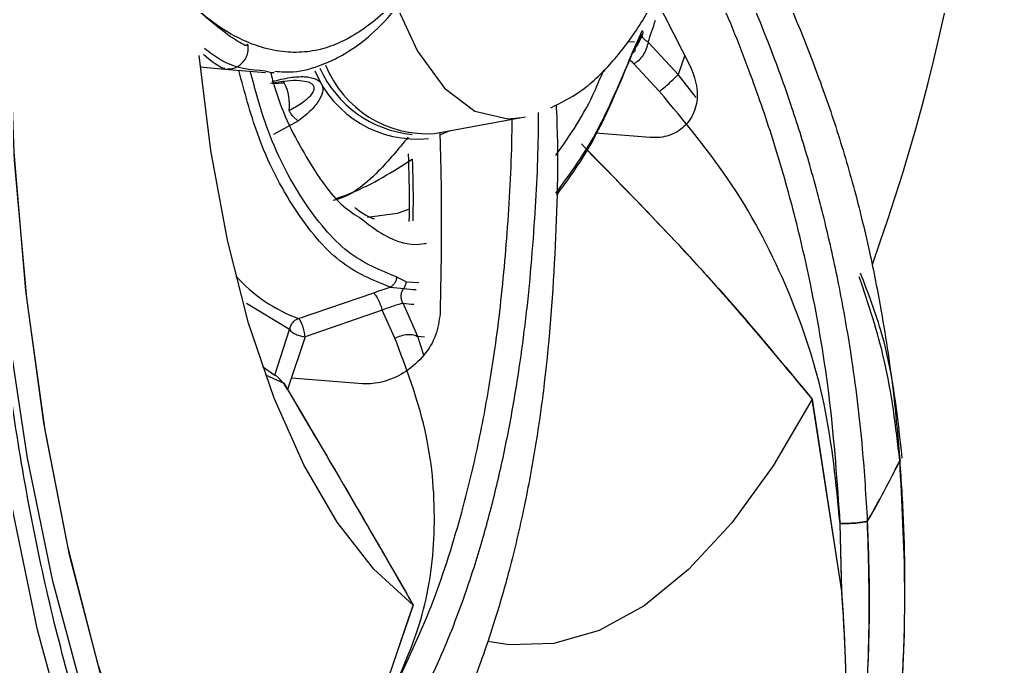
# Model space of a CAD drawing. Header units: inches. Extents: x -1 to 81, y -22 to 129.
# Drawn here: x 8.454 to 9.394, y 22.087 to 22.698 of the extents above; entities that cross this region are included whole.
import ezdxf

# ---------------------------------------------------------------- set-up
doc = ezdxf.new("R2010")
doc.units = ezdxf.units.IN
doc.header["$MEASUREMENT"] = 0
doc.layers.add('1', color=4, linetype='Continuous')

# ---------------------------------------------------------------- blocks, each defined once
blk = doc.blocks.new('2026 PACE')
at = {"color": 8, "linetype": 'Continuous', "lineweight": 25}
for p, q in [((9.58243, 22.66434), (9.57628, 22.64627)), ((9.59319, 22.62445), (9.57628, 22.64627)), ((9.19275, 22.63771), (9.20421, 22.63829)), ((9.36066, 22.59301), (9.35081, 22.5888)), ((9.31926, 22.45002), (9.33117, 22.44956)), ((9.20914, 22.40491), (9.16862, 22.42956)), ((9.33598, 22.38088), (9.33041, 22.3984)), ((9.33672, 22.39779), (9.33041, 22.3984))]:
    blk.add_line(p, q, dxfattribs=at)
at = {"color": 8, "linetype": 'Continuous', "lineweight": 25, "flags": 128}
for points in [[(9.40608, 21.58905), (9.39686, 21.59001), (9.339, 21.60404), (9.28298, 21.63169), (9.22935, 21.67267), (9.17865, 21.72659), (9.13137, 21.7929), (9.088, 21.87095), (9.04895, 21.95996), (9.01463, 22.05905), (8.98536, 22.16723), (8.96145, 22.28342), (8.94312, 22.40648), (8.93057, 22.53517), (8.9239, 22.66823), (8.9232, 22.80432), (8.92847, 22.94209), (8.93966, 23.08018), (8.95665, 23.21722), (8.97927, 23.35183)], [(9.40608, 21.58905), (9.39686, 21.59001), (9.339, 21.60404), (9.28298, 21.63169), (9.22935, 21.67267), (9.17865, 21.72659), (9.13137, 21.7929), (9.088, 21.87095), (9.04895, 21.95996), (9.01463, 22.05905), (8.98536, 22.16723), (8.96145, 22.28342), (8.94312, 22.40648), (8.93057, 22.53517), (8.9239, 22.66823), (8.9232, 22.80432), (8.92847, 22.94209), (8.93966, 23.08018), (8.95665, 23.21722), (8.97927, 23.35183)], [(9.77525, 21.72251), (9.76361, 21.70784), (9.70448, 21.64226), (9.64375, 21.5895), (9.58201, 21.55005), (9.51984, 21.5243), (9.45785, 21.5125), (9.39664, 21.51476), (9.3368, 21.53106), (9.27889, 21.56125), (9.22349, 21.60502), (9.17112, 21.66197), (9.12229, 21.73154), (9.07746, 21.81306), (9.03707, 21.90574), (9.00152, 22.0087), (8.97113, 22.12095), (8.9462, 22.24139), (8.92698, 22.36888), (8.91365, 22.50218), (8.90634, 22.64001), (8.90511, 22.78104), (8.90998, 22.92392), (8.9209, 23.06727)], [(9.61892, 21.66215), (9.58819, 21.64304), (9.52801, 21.61616), (9.46793, 21.6032), (9.40856, 21.60429), (9.35053, 21.61943), (9.29441, 21.64845), (9.2408, 21.69105), (9.19024, 21.74681), (9.14324, 21.81515), (9.10029, 21.89536), (9.06183, 21.98663), (9.02826, 22.08802), (8.99992, 22.19848), (8.9771, 22.31688), (8.96003, 22.44202), (8.9489, 22.5726), (8.94381, 22.70728), (8.94481, 22.84469), (8.9519, 22.98341)], [(9.65159, 21.68657), (9.65127, 21.6863), (9.59165, 21.64501), (9.53148, 21.61733), (9.47138, 21.60357), (9.41195, 21.60385), (9.35383, 21.61818), (9.29759, 21.6464), (9.24381, 21.68824), (9.19306, 21.74325), (9.14584, 21.81088), (9.10265, 21.89043), (9.06392, 21.98109), (9.03006, 22.08192), (9.00141, 22.19188), (8.97826, 22.30987), (8.96086, 22.43465), (8.94938, 22.56495), (8.94393, 22.69943), (8.94459, 22.83672), (8.95133, 22.9754)], [(9.31146, 22.70838), (9.33014, 22.66809), (9.35556, 22.63316), (9.38428, 22.61159), (9.41522, 22.6042), (9.42836, 22.60538)], [(9.20421, 22.63829), (9.20281, 22.64004), (9.20277, 22.64009)], [(9.32238, 22.51873), (9.31096, 22.51473), (9.28275, 22.51099)]]:
    blk.add_lwpolyline(points, dxfattribs=at)
at = {"color": 8, "linetype": 'Continuous', "lineweight": 25}
for centre, radius, start, end in [((8.67547, 22.98673), 0.92578, 340.43729, 341.79134), ((9.32934, 22.68931), 0.10419, 202.46057, 276.03595), ((9.33526, 22.69579), 0.10677, 204.13747, 264.51828), ((9.27115, 22.55773), 0.15213, 222.15201, 249.42671), ((9.33211, 22.54163), 0.09897, 261.19411, 267.98772), ((9.33193, 22.53027), 0.10154, 261.19631, 266.90316)]:
    blk.add_arc(centre, radius, start, end, dxfattribs=at)
for points, knots in [([(9.75527, 22.2238), (9.75386, 22.2468), (9.75061, 22.30011), (9.7414, 22.37395), (9.72925, 22.44375), (9.71612, 22.50327), (9.70116, 22.56001), (9.68486, 22.61244), (9.66196, 22.67718), (9.63182, 22.74853), (9.6041, 22.80593), (9.58915, 22.83226), (9.5877, 22.8348)], [0, 0, 0, 0, 0.101476, 0.235233, 0.331877, 0.422404, 0.515355, 0.605274, 0.682257, 0.84497, 0.985015, 1, 1, 1, 1]), ([(9.72939, 22.22153), (9.72666, 22.26067), (9.72128, 22.33777), (9.70452, 22.43631), (9.68555, 22.51806), (9.66621, 22.58516), (9.64182, 22.6556), (9.61456, 22.72301), (9.59269, 22.76681), (9.58321, 22.7858)], [0, 0, 0, 0, 0.189333, 0.372975, 0.493411, 0.612824, 0.7316, 0.883648, 1, 1, 1, 1]), ([(9.31971, 22.73095), (9.31821, 22.72869), (9.30663, 22.71126), (9.28163, 22.68914), (9.25025, 22.67184), (9.22321, 22.66678), (9.20212, 22.66705), (9.18101, 22.67178), (9.15773, 22.68162), (9.13527, 22.69557), (9.1193, 22.7097), (9.11252, 22.71569)], [0, 0, 0, 0, 0.028481, 0.220014, 0.417808, 0.510683, 0.606377, 0.70895, 0.793606, 0.912397, 1, 1, 1, 1]), ([(9.16846, 22.67481), (9.16879, 22.67403), (9.16961, 22.67209), (9.15965, 22.67745), (9.14179, 22.69004), (9.12239, 22.70694), (9.11231, 22.71572)], [0, 0, 0, 0, 0.171955, 0.426945, 0.702333, 1, 1, 1, 1]), ([(9.14791, 22.6518), (9.14763, 22.6518), (9.14632, 22.65176), (9.14, 22.65437), (9.12803, 22.66488), (9.12775, 22.66513)], [0, 0, 0, 0, 0.205556, 0.981639, 1, 1, 1, 1]), ([(9.18646, 22.64945), (9.17242, 22.65044), (9.15361, 22.65177), (9.13388, 22.6669), (9.12886, 22.67074)], [0, 0, 0, 0, 0.745712, 1, 1, 1, 1]), ([(9.53492, 22.67178), (9.52252, 22.64181), (9.50021, 22.58786), (9.47272, 22.55057), (9.46049, 22.534)], [0, 0, 0, 0, 0.555405, 1, 1, 1, 1]), ([(9.52947, 22.66021), (9.52991, 22.66002), (9.531, 22.65952), (9.53268, 22.65817), (9.53379, 22.6569), (9.53432, 22.65629)], [0, 0, 0, 0, 0.253716, 0.642776, 1, 1, 1, 1]), ([(9.30415, 22.44504), (9.28794, 22.45162), (9.2555, 22.46479), (9.21316, 22.51639), (9.18051, 22.5781), (9.16665, 22.62964), (9.16111, 22.65023)], [0, 0, 0, 0, 0.272833, 0.545666, 0.8185, 1, 1, 1, 1]), ([(9.31047, 22.45463), (9.29473, 22.46099), (9.26289, 22.47386), (9.22117, 22.52466), (9.18979, 22.58361), (9.17676, 22.63179), (9.17202, 22.6493)], [0, 0, 0, 0, 0.275305, 0.557209, 0.839112, 1, 1, 1, 1]), ([(9.46079, 22.56968), (9.47395, 22.58855), (9.49027, 22.61197), (9.50339, 22.64438), (9.50594, 22.65067)], [0, 0, 0, 0, 0.80573, 1, 1, 1, 1]), ([(9.219, 22.64046), (9.22179, 22.64017), (9.22585, 22.63974), (9.2297, 22.63783), (9.23155, 22.63604), (9.23235, 22.63387), (9.23199, 22.63035), (9.22847, 22.62506), (9.22037, 22.61832), (9.21287, 22.61422), (9.20865, 22.61191)], [0, 0, 0, 0, 0.1459336, 0.2116078, 0.2734334, 0.3352329, 0.4009115, 0.5541864, 0.7496596, 1, 1, 1, 1]), ([(9.32972, 22.04916), (9.337, 22.06387), (9.35387, 22.09796), (9.37454, 22.15168), (9.39204, 22.20707), (9.4053, 22.25794), (9.41643, 22.30951), (9.42518, 22.36024), (9.43424, 22.42628), (9.44109, 22.5049), (9.44433, 22.57258), (9.44438, 22.60657), (9.44438, 22.61026)], [0, 0, 0, 0, 0.1012676, 0.2347503, 0.3311961, 0.4215374, 0.514297, 0.6040318, 0.6808562, 0.8432353, 0.9829934, 1, 1, 1, 1]), ([(9.30764, 22.06478), (9.31981, 22.0902), (9.34376, 22.14028), (9.36862, 22.2177), (9.38617, 22.28845), (9.3982, 22.35129), (9.40842, 22.42216), (9.41573, 22.50265), (9.41918, 22.5656), (9.4194, 22.60014), (9.41942, 22.60375)], [0, 0, 0, 0, 0.178735, 0.352099, 0.465794, 0.578523, 0.690651, 0.834189, 0.982679, 1, 1, 1, 1]), ([(9.27696, 22.50974), (9.2839, 22.50438), (9.30263, 22.48988), (9.32387, 22.48355), (9.33773, 22.48652), (9.33839, 22.48666)], [0, 0, 0, 0, 0.358803, 0.969456, 1, 1, 1, 1]), ([(9.78563, 22.28117), (9.78188, 22.31316), (9.77492, 22.3726), (9.75609, 22.42877), (9.7474, 22.4547)], [0, 0, 0, 0, 0.538346, 1, 1, 1, 1])]:
    blk.add_open_spline(points, degree=3, knots=knots, dxfattribs=at)
at = {"layer": '1', "color": 4, "linetype": 'Continuous', "lineweight": 25}
for p, q in [((9.55503, 22.71799), (9.58833, 22.65278)), ((9.53284, 22.66627), (9.54263, 22.68451)), ((9.5423, 22.6879), (9.53492, 22.67178)), ((9.52847, 22.67742), (9.535, 22.6769)), ((9.57628, 22.64627), (9.54781, 22.67674)), ((9.55845, 22.63034), (9.53432, 22.65629)), ((9.12466, 22.65332), (9.14787, 22.65135)), ((9.14814, 22.65178), (9.14791, 22.6518)), ((9.14798, 22.65134), (9.18631, 22.64809)), ((9.21752, 22.60236), (9.19413, 22.58935)), ((9.34616, 22.59036), (9.42836, 22.60538)), ((9.42836, 22.60538), (9.43217, 22.60618)), ((9.54992, 22.5866), (9.49818, 22.59071)), ((9.31926, 22.45002), (9.31047, 22.45463)), ((9.21769, 22.4153), (9.28869, 22.43958)), ((9.30415, 22.44503), (9.31696, 22.44383)), ((9.33041, 22.3984), (9.31639, 22.42993)), ((9.29675, 22.42339), (9.22376, 22.39815)), ((9.30869, 22.39687), (9.29675, 22.42339)), ((9.19512, 22.36201), (9.20914, 22.40491)), ((9.22376, 22.39815), (9.20734, 22.34821)), ((9.18374, 22.36996), (9.19512, 22.36201)), ((9.18643, 22.36218), (9.20381, 22.35417)), ((9.27806, 22.35378), (9.21105, 22.3591)), ((9.73086, 22.15752), (9.70274, 22.33917)), ((9.70274, 22.33917), (9.73101, 22.15547)), ((9.73086, 22.15752), (9.72919, 22.22154)), ((9.73101, 22.15547), (9.72939, 22.22153)), ((9.32601, 22.14426), (9.28533, 22.02582)), ((9.28589, 22.02698), (9.32601, 22.14426))]:
    blk.add_line(p, q, dxfattribs=at)
at = {"layer": '1', "color": 4, "linetype": 'Continuous', "lineweight": 25, "flags": 128}
for points in [[(9.32601, 22.14426), (9.28882, 22.17845), (9.25426, 22.22287), (9.22275, 22.27694), (9.19471, 22.33997), (9.17049, 22.41116), (9.1504, 22.48959), (9.13471, 22.57425), (9.12361, 22.66407)], [(9.32601, 22.14426), (9.28882, 22.17845), (9.25426, 22.22287), (9.22275, 22.27694), (9.19471, 22.33997), (9.17049, 22.41116), (9.1504, 22.48959), (9.13471, 22.57425), (9.12361, 22.66407)], [(9.70274, 22.33917), (9.66591, 22.27624), (9.62687, 22.22228), (9.58612, 22.17799), (9.54417, 22.14392), (9.50157, 22.12052), (9.45886, 22.10808), (9.4166, 22.10677), (9.39654, 22.11012)], [(9.70274, 22.33917), (9.66591, 22.27624), (9.62687, 22.22228), (9.58612, 22.17799), (9.54417, 22.14392), (9.50157, 22.12052), (9.45886, 22.10808), (9.4166, 22.10677), (9.39654, 22.11012)]]:
    blk.add_lwpolyline(points, dxfattribs=at)
at = {"layer": '1', "color": 4, "linetype": 'Continuous', "lineweight": 25}
for centre, radius, start, end in [((7.98021, 23.10555), 1.89079, 340.24923, 1.99395), ((9.33906, 22.69337), 0.10326, 201.80211, 273.94134), ((9.16451, 22.61805), 0.04456, 352.09127, 27.02374), ((9.22059, 22.41412), 0.0147, 218.82412, 247.91855), ((8.85209, 22.74198), 1.04108, 330.15042, 333.72783), ((8.85228, 22.74198), 1.0411, 330.15076, 333.72813)]:
    blk.add_arc(centre, radius, start, end, dxfattribs=at)
at = {"layer": '1', "color": 3, "linetype": 'Continuous', "lineweight": 25}
blk.add_open_spline([(10.86401, 23.19764), (10.87449, 23.10328), (10.88197, 23.00828), (10.89089, 22.81699), (10.89232, 22.7207), (10.89018, 22.5995), (10.88955, 22.57523), (10.88791, 22.52693), (10.8869, 22.50286), (10.8833, 22.43089), (10.88014, 22.38324), (10.86843, 22.24122), (10.85766, 22.1478), (10.83717, 22.00954), (10.82961, 21.96377), (10.81719, 21.89559), (10.81287, 21.87294), (10.80387, 21.8278), (10.79918, 21.80528), (10.77493, 21.6936), (10.75303, 21.60731), (10.70463, 21.44048), (10.67812, 21.35996), (10.63508, 21.24345), (10.62019, 21.20532), (10.58932, 21.13051), (10.57331, 21.09375), (10.52424, 20.98687), (10.49001, 20.91974), (10.41881, 20.79335), (10.38185, 20.73409), (10.3245, 20.65105), (10.30507, 20.62434), (10.26558, 20.57289), (10.24552, 20.54814), (10.18509, 20.47765), (10.14428, 20.43533), (10.06179, 20.35971), (10.02012, 20.3264), (9.95703, 20.28316), (9.9359, 20.26986), (9.89347, 20.24554), (9.87211, 20.23449), (9.80832, 20.20504), (9.76614, 20.19028), (9.68252, 20.17018), (9.64108, 20.16484), (9.55892, 20.16358), (9.51822, 20.16765), (9.45771, 20.18107), (9.43767, 20.18676), (9.3982, 20.20046), (9.37873, 20.20848), (9.32105, 20.23601), (9.28358, 20.25897), (9.21054, 20.31414), (9.17495, 20.34635), (9.12294, 20.40187), (9.10584, 20.42157), (9.07207, 20.46347), (9.05556, 20.48547), (9.00714, 20.55457), (8.97633, 20.60475), (8.91747, 20.71332), (8.88942, 20.77171), (8.84935, 20.86565), (8.83633, 20.89802), (8.81731, 20.94821), (8.81105, 20.96521), (8.7987, 20.99977), (8.79261, 21.01734), (8.76278, 21.10596), (8.74072, 21.17989), (8.70002, 21.33373), (8.68136, 21.41363), (8.64739, 21.57953), (8.63206, 21.66555), (8.60481, 21.8439), (8.59316, 21.93442), (8.57359, 22.11806), (8.56567, 22.21119), (8.55655, 22.35285), (8.55397, 22.40039), (8.54974, 22.49616), (8.54809, 22.54444), (8.54457, 22.6899), (8.54416, 22.78618), (8.54702, 22.9774), (8.55029, 23.07235), (8.55541, 23.16663)], degree=3, knots=[0, 0, 0, 0, 0.03125, 0.03125, 0.0625, 0.0625, 0.070312, 0.070312, 0.078125, 0.078125, 0.09375, 0.09375, 0.125, 0.125, 0.140625, 0.140625, 0.148437, 0.148437, 0.15625, 0.15625, 0.1875, 0.1875, 0.21875, 0.21875, 0.234375, 0.234375, 0.25, 0.25, 0.28125, 0.28125, 0.3125, 0.3125, 0.328125, 0.328125, 0.34375, 0.34375, 0.375, 0.375, 0.40625, 0.40625, 0.421875, 0.421875, 0.4375, 0.4375, 0.46875, 0.46875, 0.5, 0.5, 0.53125, 0.53125, 0.546875, 0.546875, 0.5625, 0.5625, 0.59375, 0.59375, 0.625, 0.625, 0.640625, 0.640625, 0.65625, 0.65625, 0.6875, 0.6875, 0.71875, 0.71875, 0.734375, 0.734375, 0.742187, 0.742187, 0.75, 0.75, 0.78125, 0.78125, 0.8125, 0.8125, 0.84375, 0.84375, 0.875, 0.875, 0.90625, 0.90625, 0.921875, 0.921875, 0.9375, 0.9375, 0.96875, 0.96875, 1, 1, 1, 1], dxfattribs=at)
at = {"layer": '1', "color": 4, "linetype": 'Continuous', "lineweight": 25}
for points, knots in [([(9.39286, 21.57145), (9.38893, 21.5714), (9.36719, 21.57108), (9.33063, 21.58161), (9.28311, 21.60332), (9.23891, 21.63477), (9.19651, 21.67534), (9.156, 21.7252), (9.11762, 21.78414), (9.08171, 21.85191), (9.04862, 21.92807), (9.01872, 22.01208), (8.9923, 22.10326), (8.96966, 22.20077), (8.95103, 22.30362), (8.93658, 22.41052), (8.92642, 22.51957), (8.92056, 22.62703), (8.91858, 22.72603), (8.91946, 22.81393), (8.92261, 22.91122), (8.92774, 22.9805), (8.93097, 23.02416)], [0, 0, 0, 0, 0.013989, 0.077487, 0.133752, 0.188187, 0.241658, 0.294747, 0.347764, 0.400828, 0.454016, 0.507327, 0.560717, 0.614108, 0.667377, 0.720322, 0.772565, 0.823244, 0.869708, 0.907553, 0.941732, 1, 1, 1, 1]), ([(9.45591, 22.61474), (9.46529, 22.61936), (9.48635, 22.62974), (9.51337, 22.65596), (9.53841, 22.68882), (9.5595, 22.72607), (9.5782, 22.76851), (9.59305, 22.81259), (9.60414, 22.85557), (9.61245, 22.89708), (9.61781, 22.93348), (9.62007, 22.95749), (9.62083, 22.96558)], [0, 0, 0, 0, 0.098855, 0.222104, 0.339222, 0.450543, 0.558245, 0.678706, 0.769388, 0.849432, 0.949271, 1, 1, 1, 1]), ([(9.60406, 22.8569), (9.62086, 22.8289), (9.65769, 22.76751), (9.69569, 22.68095), (9.72334, 22.60377), (9.74156, 22.54337), (9.75656, 22.48264), (9.76987, 22.4151), (9.7797, 22.34922), (9.78401, 22.30144), (9.78584, 22.28115)], [0, 0, 0, 0, 0.175431, 0.384531, 0.482715, 0.583878, 0.692314, 0.781808, 0.90739, 1, 1, 1, 1]), ([(9.19539, 22.64919), (9.20114, 22.64874), (9.21645, 22.64755), (9.23681, 22.65388), (9.25468, 22.66187), (9.27008, 22.6711), (9.28898, 22.68518), (9.3034, 22.70125), (9.31202, 22.71085)], [0, 0, 0, 0, 0.127875, 0.340649, 0.47524, 0.559143, 0.736591, 1, 1, 1, 1]), ([(9.54256, 22.68436), (9.54157, 22.68186), (9.53975, 22.67722), (9.53672, 22.67289), (9.53532, 22.67089)], [0, 0, 0, 0, 0.538957, 1, 1, 1, 1]), ([(9.54781, 22.67674), (9.54685, 22.67737), (9.54492, 22.67861), (9.54307, 22.68073), (9.54213, 22.6828), (9.54247, 22.68394), (9.54264, 22.68451)], [0, 0, 0, 0, 0.249997, 0.499998, 0.749999, 1, 1, 1, 1]), ([(9.14874, 22.65129), (9.15166, 22.6514), (9.15614, 22.65158), (9.16173, 22.65458), (9.16543, 22.65785), (9.16818, 22.66197), (9.1704, 22.66791), (9.16998, 22.67238), (9.1697, 22.67529)], [0, 0, 0, 0, 0.23983, 0.368611, 0.50018, 0.631713, 0.760398, 1, 1, 1, 1]), ([(9.54781, 22.67674), (9.54734, 22.67463), (9.5464, 22.67046), (9.54328, 22.66434), (9.53911, 22.65909), (9.53591, 22.65722), (9.53432, 22.65629)], [0, 0, 0, 0, 0.257796, 0.509274, 0.755229, 1, 1, 1, 1]), ([(9.53284, 22.66628), (9.52008, 22.63529), (9.49854, 22.58299), (9.47201, 22.54682), (9.4612, 22.53208)], [0, 0, 0, 0, 0.59238, 1, 1, 1, 1]), ([(9.19461, 22.64778), (9.19422, 22.64774), (9.19161, 22.64751), (9.18883, 22.64856), (9.18646, 22.64945)], [0, 0, 0, 0, 0.149142, 1, 1, 1, 1]), ([(9.19119, 22.64826), (9.19251, 22.6433), (9.20105, 22.61126), (9.22427, 22.56737), (9.25211, 22.52553), (9.27123, 22.51339), (9.27696, 22.50974)], [0, 0, 0, 0, 0.07105, 0.458407, 0.837715, 1, 1, 1, 1]), ([(9.58833, 22.65278), (9.5907, 22.64617), (9.59545, 22.63293), (9.59345, 22.61368), (9.5848, 22.59803), (9.57044, 22.58832), (9.55769, 22.58612), (9.55084, 22.58654), (9.54992, 22.5866)], [0, 0, 0, 0, 0.203409, 0.40682, 0.608577, 0.798647, 0.972959, 1, 1, 1, 1]), ([(9.55845, 22.63034), (9.55984, 22.63138), (9.5627, 22.63351), (9.56764, 22.63774), (9.57246, 22.64223), (9.57503, 22.64495), (9.57628, 22.64627)], [0, 0, 0, 0, 0.243211, 0.5, 0.756789, 1, 1, 1, 1]), ([(9.19127, 22.63792), (9.19638, 22.63873), (9.20548, 22.64017), (9.21522, 22.64114), (9.21887, 22.64049), (9.219, 22.64046)], [0, 0, 0, 0, 0.55263, 0.98396, 1, 1, 1, 1]), ([(9.19263, 22.63959), (9.19832, 22.64098), (9.20886, 22.64356), (9.22303, 22.64456), (9.23207, 22.64297), (9.23679, 22.64031), (9.23912, 22.63785), (9.24043, 22.63485), (9.24077, 22.62992), (9.2379, 22.62222), (9.22988, 22.61206), (9.22184, 22.60574), (9.21752, 22.60236)], [0, 0, 0, 0, 0.15685, 0.290382, 0.403907, 0.452535, 0.500199, 0.547728, 0.596592, 0.709988, 0.84423, 1, 1, 1, 1]), ([(9.72919, 22.22154), (9.72554, 22.25948), (9.7183, 22.33477), (9.68279, 22.44257), (9.63115, 22.54309), (9.58259, 22.60137), (9.55845, 22.63034)], [0, 0, 0, 0, 0.251395, 0.498927, 0.750938, 1, 1, 1, 1]), ([(9.46101, 22.61756), (9.46106, 22.61648), (9.46321, 22.57122), (9.46103, 22.48247), (9.45334, 22.37646), (9.44185, 22.29508), (9.4309, 22.23567), (9.41784, 22.18026), (9.40133, 22.12311), (9.38338, 22.07164), (9.36874, 22.03823), (9.36253, 22.02405)], [0, 0, 0, 0, 0.004785, 0.20099, 0.403608, 0.498749, 0.596777, 0.701851, 0.788572, 0.910261, 1, 1, 1, 1]), ([(9.21752, 22.60236), (9.21681, 22.6028), (9.21535, 22.60371), (9.2129, 22.60608), (9.21055, 22.60891), (9.20927, 22.61093), (9.20865, 22.61191)], [0, 0, 0, 0, 0.247707, 0.505214, 0.759919, 1, 1, 1, 1]), ([(9.35103, 22.59125), (9.35138, 22.5807), (9.35333, 22.52144), (9.35222, 22.46572), (9.35132, 22.41993)], [0, 0, 0, 0, 0.178151, 1, 1, 1, 1]), ([(9.32121, 22.5869), (9.3119, 22.57564), (9.28988, 22.54898), (9.26545, 22.53025), (9.25119, 22.52722), (9.25048, 22.52707)], [0, 0, 0, 0, 0.410252, 0.970488, 1, 1, 1, 1]), ([(9.48485, 22.58049), (9.52413, 22.54029), (9.57589, 22.4873), (9.64776, 22.40602), (9.68091, 22.36572), (9.70274, 22.33917)], [0, 0, 0, 0, 0.517819, 0.682451, 1, 1, 1, 1]), ([(9.32223, 22.50721), (9.32233, 22.51194), (9.32277, 22.53234), (9.32206, 22.55436), (9.32151, 22.57128)], [0, 0, 0, 0, 0.2316886, 1, 1, 1, 1]), ([(9.48999, 22.5748), (9.52511, 22.53915), (9.5995, 22.46361), (9.66707, 22.38217), (9.70274, 22.33917)], [0, 0, 0, 0, 0.472086, 1, 1, 1, 1]), ([(9.25306, 22.52881), (9.25794, 22.53054), (9.28347, 22.53959), (9.30642, 22.55423), (9.32498, 22.56607)], [0, 0, 0, 0, 0.19143, 1, 1, 1, 1]), ([(9.32498, 22.56607), (9.32544, 22.55126), (9.32605, 22.53121), (9.32563, 22.51263), (9.32552, 22.50777)], [0, 0, 0, 0, 0.738871, 1, 1, 1, 1]), ([(9.28924, 22.50944), (9.28865, 22.50965), (9.28718, 22.51015), (9.27881, 22.51373), (9.27257, 22.51888), (9.27074, 22.5204)], [0, 0, 0, 0, 0.327424, 0.802276, 1, 1, 1, 1]), ([(9.78788, 22.28338), (9.78369, 22.32309), (9.77734, 22.38347), (9.75585, 22.43931), (9.74849, 22.45842)], [0, 0, 0, 0, 0.65766, 1, 1, 1, 1]), ([(9.28869, 22.43958), (9.29129, 22.44065), (9.2965, 22.44279), (9.3016, 22.44429), (9.30415, 22.44504)], [0, 0, 0, 0, 0.500404, 1, 1, 1, 1]), ([(9.28869, 22.43958), (9.28892, 22.43937), (9.28939, 22.43893), (9.29035, 22.43758), (9.29149, 22.4357), (9.29275, 22.43332), (9.294, 22.43066), (9.29512, 22.42799), (9.29606, 22.42551), (9.29653, 22.42407), (9.29675, 22.42339)], [0, 0, 0, 0, 0.112967, 0.235843, 0.366302, 0.500847, 0.63526, 0.76535, 0.88768, 1, 1, 1, 1]), ([(9.31639, 22.42993), (9.31585, 22.43101), (9.31477, 22.43316), (9.31445, 22.43692), (9.31508, 22.44066), (9.31633, 22.44277), (9.31696, 22.44383)], [0, 0, 0, 0, 0.249997, 0.499998, 0.749999, 1, 1, 1, 1]), ([(9.31639, 22.42993), (9.31546, 22.42969), (9.31364, 22.42922), (9.30887, 22.4277), (9.30297, 22.42567), (9.29882, 22.42415), (9.29675, 22.42339)], [0, 0, 0, 0, 0.257796, 0.509274, 0.755229, 1, 1, 1, 1]), ([(9.35132, 22.41993), (9.3504, 22.4131), (9.34857, 22.39945), (9.33679, 22.38011), (9.32001, 22.36473), (9.30028, 22.35536), (9.28592, 22.35329), (9.27899, 22.35372), (9.27806, 22.35378)], [0, 0, 0, 0, 0.203409, 0.40682, 0.608577, 0.798647, 0.972959, 1, 1, 1, 1]), ([(9.22376, 22.39815), (9.22367, 22.39898), (9.22349, 22.40063), (9.22299, 22.40336), (9.22229, 22.40613), (9.22147, 22.40872), (9.22054, 22.41114), (9.21961, 22.41299), (9.21863, 22.41455), (9.21804, 22.41502), (9.21769, 22.4153)], [0, 0, 0, 0, 0.126247, 0.25002, 0.370204, 0.500036, 0.615347, 0.750043, 0.851882, 1, 1, 1, 1]), ([(9.21507, 22.4005), (9.21649, 22.39991), (9.21935, 22.39872), (9.22229, 22.39834), (9.22376, 22.39815)], [0, 0, 0, 0, 0.499776, 1, 1, 1, 1]), ([(9.30744, 22.06479), (9.31818, 22.08944), (9.33952, 22.13835), (9.34874, 22.22287), (9.34107, 22.31071), (9.31944, 22.36826), (9.30869, 22.39687)], [0, 0, 0, 0, 0.251395, 0.498927, 0.750938, 1, 1, 1, 1]), ([(9.30869, 22.39687), (9.3106, 22.39773), (9.31453, 22.39949), (9.32074, 22.40056), (9.32641, 22.40032), (9.3291, 22.39903), (9.33041, 22.3984)], [0, 0, 0, 0, 0.243211, 0.5, 0.756789, 1, 1, 1, 1]), ([(9.50864, 21.3384), (9.52554, 21.35443), (9.57385, 21.40029), (9.6462, 21.48473), (9.7273, 21.59217), (9.80317, 21.71077), (9.87376, 21.84019), (9.93799, 21.97935), (9.99443, 22.12598), (10.03849, 22.26028), (10.06049, 22.34696), (10.06924, 22.38142)], [0, 0, 0, 0, 0.058904, 0.168455, 0.282536, 0.401931, 0.5267, 0.655603, 0.785871, 0.914858, 1, 1, 1, 1]), ([(9.20734, 22.34821), (9.20641, 22.34969), (9.20506, 22.35186), (9.20274, 22.35491), (9.20102, 22.35696), (9.19931, 22.3588), (9.19769, 22.36032), (9.19621, 22.36147), (9.19549, 22.36183), (9.19512, 22.36201)], [0, 0, 0, 0, 0.294153, 0.429192, 0.551105, 0.666379, 0.776545, 0.885824, 1, 1, 1, 1]), ([(9.20381, 22.35417), (9.22554, 22.31728), (9.26916, 22.24324), (9.30701, 22.17733), (9.32601, 22.14426)], [0, 0, 0, 0, 0.498181, 1, 1, 1, 1]), ([(9.20734, 22.34821), (9.22916, 22.31112), (9.25792, 22.26225), (9.29682, 22.19507), (9.31442, 22.16444), (9.32601, 22.14426)], [0, 0, 0, 0, 0.517819, 0.682448, 1, 1, 1, 1]), ([(8.50302, 22.32424), (8.50662, 22.28703), (8.51562, 22.19421), (8.53789, 22.06478), (8.56607, 21.93295), (8.60062, 21.805), (8.64158, 21.68482), (8.68982, 21.57211), (8.73923, 21.47838), (8.79896, 21.38725), (8.86439, 21.31055), (8.92238, 21.26124), (8.96221, 21.2346), (8.98603, 21.22074), (9.01067, 21.20834), (9.0412, 21.19547), (9.07955, 21.18347), (9.12766, 21.17472), (9.18422, 21.17275), (9.25131, 21.18181), (9.32847, 21.20767), (9.41508, 21.25456), (9.47411, 21.30618), (9.5052, 21.33337)], [0, 0, 0, 0, 0.041204, 0.102769, 0.152834, 0.204235, 0.270517, 0.323012, 0.380447, 0.433935, 0.504345, 0.563278, 0.584155, 0.603569, 0.621515, 0.643273, 0.675802, 0.711165, 0.754029, 0.80438, 0.862191, 0.92742, 1, 1, 1, 1]), ([(9.75375, 21.80339), (9.76672, 21.88259), (9.78618, 22.00139), (9.79214, 22.1624), (9.7878, 22.24158), (9.78563, 22.28117)], [0, 0, 0, 0, 0.500023, 0.750063, 1, 1, 1, 1]), ([(9.75375, 21.80339), (9.75728, 21.82207), (9.76472, 21.86134), (9.77332, 21.91815), (9.78084, 21.97895), (9.78668, 22.04336), (9.78988, 22.10633), (9.79074, 22.16676), (9.7898, 22.22233), (9.78714, 22.26179), (9.78584, 22.28115)], [0, 0, 0, 0, 0.118993, 0.250178, 0.358061, 0.500219, 0.652149, 0.750149, 0.877365, 1, 1, 1, 1]), ([(9.70814, 21.75064), (9.71788, 21.79568), (9.73641, 21.88139), (9.75158, 22.00724), (9.75812, 22.12041), (9.75604, 22.19086), (9.75506, 22.22381)], [0, 0, 0, 0, 0.292679, 0.556946, 0.792739, 1, 1, 1, 1]), ([(9.70815, 21.75064), (9.71473, 21.78012), (9.72795, 21.83927), (9.74167, 21.92515), (9.75104, 22.0071), (9.75601, 22.08212), (9.7577, 22.15458), (9.75607, 22.20085), (9.75527, 22.2238)], [0, 0, 0, 0, 0.192208, 0.385631, 0.546717, 0.7087, 0.855465, 1, 1, 1, 1]), ([(9.75506, 22.22381), (9.75367, 22.22349), (9.75081, 22.22283), (9.74387, 22.22204), (9.73616, 22.22155), (9.73145, 22.22154), (9.72919, 22.22154)], [0, 0, 0, 0, 0.2437467, 0.5042949, 0.7624503, 1, 1, 1, 1]), ([(9.72939, 22.22153), (9.73168, 22.22154), (9.73644, 22.22154), (9.74419, 22.22204), (9.75107, 22.22283), (9.7539, 22.22348), (9.75527, 22.2238)], [0, 0, 0, 0, 0.24063, 0.5, 0.75937, 1, 1, 1, 1]), ([(9.70814, 21.75064), (9.70812, 21.75062), (9.70809, 21.75059), (9.70804, 21.75057), (9.708, 21.75058), (9.70797, 21.75062), (9.70794, 21.75069), (9.70791, 21.75083), (9.70788, 21.75124), (9.70792, 21.75207), (9.70829, 21.75603), (9.7095, 21.76354), (9.71146, 21.7758), (9.71399, 21.79133), (9.71708, 21.81124), (9.72064, 21.83591), (9.72415, 21.86327), (9.72752, 21.89374), (9.73061, 21.92777), (9.73408, 21.97976), (9.73567, 22.04171), (9.73433, 22.10554), (9.73189, 22.1421), (9.73086, 22.15752)], [0, 0, 0, 0, 0.000297, 0.000559, 0.000801, 0.001042, 0.001303, 0.001598, 0.002331, 0.004502, 0.007715, 0.031455, 0.060114, 0.099114, 0.147322, 0.208563, 0.282665, 0.350155, 0.433824, 0.533352, 0.73187, 0.88691, 1, 1, 1, 1]), ([(9.70815, 21.75064), (9.70812, 21.75062), (9.70807, 21.75058), (9.70802, 21.75058), (9.70798, 21.75061), (9.70795, 21.75067), (9.7079, 21.75085), (9.70788, 21.75127), (9.70796, 21.75331), (9.70851, 21.75712), (9.70939, 21.76309), (9.71059, 21.7705), (9.71229, 21.78102), (9.71457, 21.79519), (9.71738, 21.81349), (9.72048, 21.83514), (9.72378, 21.86058), (9.72707, 21.88965), (9.7301, 21.92217), (9.73353, 21.97027), (9.73552, 22.02969), (9.73475, 22.09609), (9.73219, 22.13679), (9.73101, 22.15547)], [0, 0, 0, 0, 0.000435, 0.000807, 0.000988, 0.001175, 0.001595, 0.002741, 0.004407, 0.016867, 0.030653, 0.049102, 0.0722, 0.109563, 0.155292, 0.20928, 0.271399, 0.344963, 0.425301, 0.512248, 0.7001, 0.862329, 1, 1, 1, 1])]:
    blk.add_open_spline(points, degree=3, knots=knots, dxfattribs=at)
for points in [[(9.5423, 22.6879), (9.54258, 22.68728), (9.54315, 22.68604), (9.54281, 22.68502), (9.54264, 22.68451)], [(9.53492, 22.67178), (9.53516, 22.67119), (9.53564, 22.67001), (9.53541, 22.66844), (9.53455, 22.66712), (9.53341, 22.66656), (9.53284, 22.66628)], [(9.31047, 22.45463), (9.31028, 22.45363), (9.30992, 22.45163), (9.30851, 22.44892), (9.3066, 22.44659), (9.30497, 22.44555), (9.30415, 22.44504)], [(9.31926, 22.45002), (9.31907, 22.44891), (9.31871, 22.44668), (9.31754, 22.44478), (9.31696, 22.44383)], [(9.21769, 22.4153), (9.21662, 22.41489), (9.21449, 22.41406), (9.21187, 22.41159), (9.2099, 22.40848), (9.20939, 22.4061), (9.20914, 22.40491)]]:
    blk.add_open_spline(points, degree=3, dxfattribs=at)

msp = doc.modelspace()

# ---------------------------------------------------------------- block references
msp.add_blockref('2026 PACE', (-0.5, 0))

doc.saveas('drawing.dxf')
